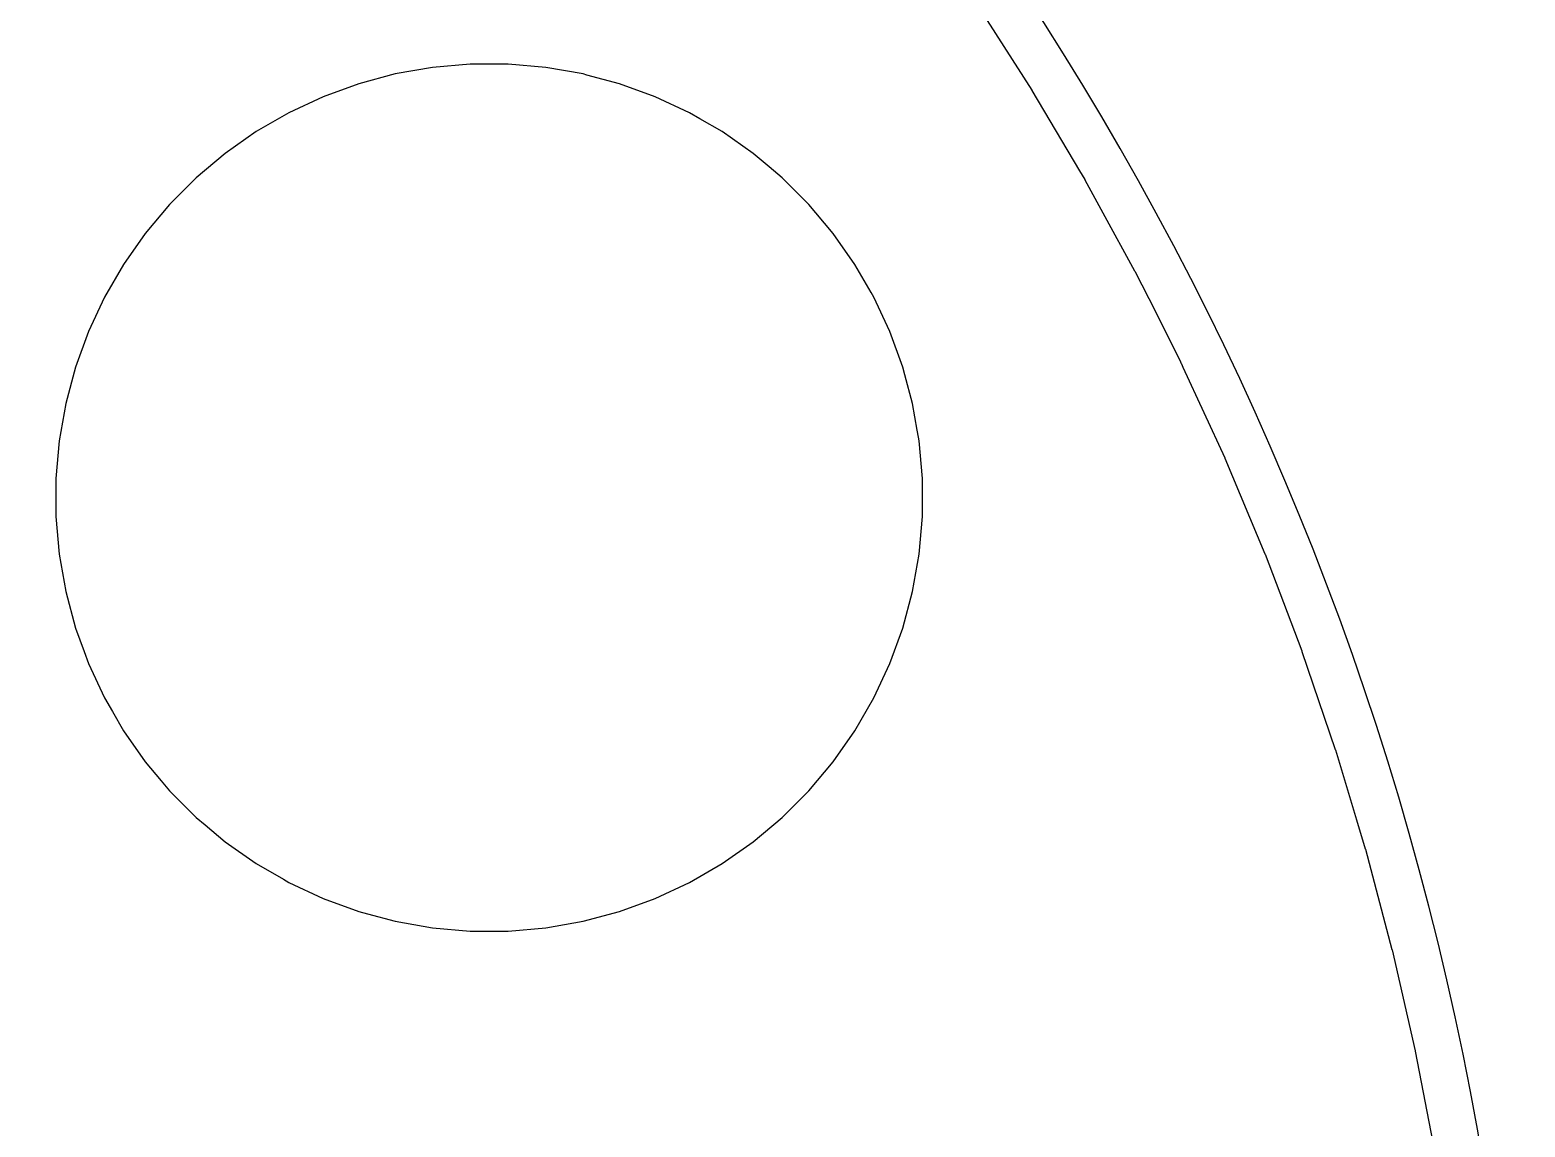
# Model space of a CAD drawing. Extents: x 116 to 183, y -110.2 to -37.6.
# Drawn here: x 166.56 to 182.95, y -65.12 to -53.1 of the extents above; entities that cross this region are included whole.
import ezdxf

# ---------------------------------------------------------------- set-up
doc = ezdxf.new("R2010")
doc.units = 0
doc.layers.add('BLACK', color=7, linetype='CONTINUOUS')

msp = doc.modelspace()

# ---------------------------------------------------------------- linework, layer by layer
at = {"layer": 'BLACK', "linetype": 'CONTINUOUS'}
for p, q in [((176.929222, -52.80179), (177.541308, -53.757508)), ((170.563056, -53.580939), (170.162386, -53.688297)), ((170.563073, -53.580935), (170.563056, -53.580939)), ((170.971578, -53.508904), (170.563073, -53.580935)), ((170.971582, -53.508904), (170.971578, -53.508904)), ((171.384825, -53.47275), (170.971582, -53.508904)), ((171.384829, -53.47275), (171.384825, -53.47275)), ((171.799651, -53.47275), (171.384829, -53.47275)), ((171.799654, -53.47275), (171.799651, -53.47275)), ((172.212899, -53.508904), (171.799654, -53.47275)), ((172.621406, -53.580935), (172.212899, -53.508904)), ((172.62141, -53.580935), (172.621406, -53.580935)), ((172.621416, -53.580937), (172.62141, -53.580935)), ((172.663758, -53.592282), (172.621416, -53.580937)), ((173.022093, -53.688297), (172.663758, -53.592282)), ((170.162386, -53.688297), (169.772556, -53.830184)), ((173.022103, -53.6883), (173.022093, -53.688297)), ((173.022104, -53.688301), (173.022103, -53.6883)), ((173.41191, -53.830179), (173.022104, -53.688301)), ((177.541308, -53.757508), (177.543553, -53.761149)), ((177.543553, -53.761149), (178.066452, -54.643237)), ((169.772556, -53.830184), (169.39663, -54.00548)), ((173.411912, -53.83018), (173.41191, -53.830179)), ((173.411923, -53.830184), (173.411912, -53.83018)), ((173.787849, -54.00548), (173.411923, -53.830184)), ((169.396606, -54.005493), (169.037374, -54.212897)), ((169.39663, -54.00548), (169.396606, -54.005493)), ((173.787873, -54.005493), (173.787849, -54.00548)), ((173.902409, -54.071621), (173.787873, -54.005493)), ((174.147114, -54.212902), (173.902409, -54.071621)), ((169.037348, -54.212913), (168.697562, -54.450834)), ((169.037374, -54.212897), (169.037348, -54.212913)), ((174.147115, -54.212903), (174.147114, -54.212902)), ((174.147131, -54.212913), (174.147115, -54.212903)), ((174.486917, -54.450834), (174.147131, -54.212913)), ((168.697562, -54.450834), (168.379788, -54.717479)), ((174.661201, -54.597076), (174.486917, -54.450834)), ((168.379788, -54.717479), (168.086469, -55.010798)), ((174.804689, -54.717477), (174.661201, -54.597076)), ((175.098013, -55.010801), (174.804689, -54.717477)), ((178.066452, -54.643237), (178.122283, -54.737418)), ((178.122283, -54.737418), (178.124393, -54.741122)), ((178.124393, -54.741122), (178.322274, -55.102839)), ((168.086469, -55.010798), (167.819824, -55.328572)), ((175.175242, -55.102839), (175.098013, -55.010801)), ((175.364655, -55.328572), (175.175242, -55.102839)), ((178.322274, -55.102839), (178.669082, -55.736789)), ((167.819824, -55.328572), (167.581903, -55.668358)), ((175.602576, -55.668358), (175.364655, -55.328572)), ((167.581887, -55.668384), (167.374483, -56.027616)), ((167.581903, -55.668358), (167.581887, -55.668384)), ((175.60258, -55.668365), (175.602576, -55.668358)), ((175.602588, -55.668376), (175.60258, -55.668365)), ((175.78091, -55.977238), (175.602588, -55.668376)), ((178.669082, -55.736789), (178.671071, -55.740579)), ((178.671071, -55.740579), (178.823314, -56.043237)), ((167.37447, -56.02764), (167.199174, -56.403566)), ((167.374483, -56.027616), (167.37447, -56.02764)), ((175.809996, -56.027616), (175.78091, -55.977238)), ((175.810009, -56.02764), (175.809996, -56.027616)), ((175.985305, -56.403566), (175.810009, -56.02764)), ((178.823314, -56.043237), (179.163258, -56.719044)), ((167.199174, -56.403566), (167.057287, -56.793396)), ((175.985306, -56.403571), (175.985305, -56.403566)), ((175.985311, -56.40358), (175.985306, -56.403571)), ((176.127189, -56.793386), (175.985311, -56.40358)), ((179.163258, -56.719044), (179.181067, -56.754447)), ((167.057287, -56.793396), (166.949929, -57.194066)), ((176.12719, -56.793392), (176.127189, -56.793386)), ((176.127192, -56.793396), (176.12719, -56.793392)), ((176.150253, -56.879463), (176.127192, -56.793396)), ((176.234553, -57.194074), (176.150253, -56.879463)), ((179.181067, -56.754447), (179.182919, -56.758293)), ((179.182919, -56.758293), (179.199083, -56.793396)), ((179.199083, -56.793396), (179.657611, -57.78915)), ((166.949925, -57.194083), (166.877894, -57.602588)), ((166.949929, -57.194066), (166.949925, -57.194083)), ((176.286035, -57.486046), (176.234553, -57.194074)), ((176.299209, -57.56076), (176.286035, -57.486046)), ((166.877894, -57.602592), (166.84174, -58.015835)), ((166.877894, -57.602588), (166.877894, -57.602592)), ((176.306586, -57.602595), (176.299209, -57.56076)), ((176.34274, -58.015839), (176.306586, -57.602595)), ((179.657611, -57.78915), (179.659334, -57.793068)), ((179.659334, -57.793068), (180.098165, -58.8397)), ((166.84174, -58.015835), (166.84174, -58.430664)), ((176.34274, -58.430661), (176.34274, -58.015839)), ((166.84174, -58.430664), (166.877894, -58.843907)), ((176.306586, -58.843905), (176.34274, -58.430661)), ((166.877894, -58.843907), (166.877894, -58.843911)), ((166.877894, -58.843911), (166.949925, -59.252416)), ((176.234553, -59.252426), (176.306586, -58.843905)), ((180.098165, -58.8397), (180.099752, -58.843676)), ((180.099752, -58.843676), (180.502191, -59.904822)), ((166.949925, -59.252416), (166.949929, -59.252433)), ((166.949929, -59.252433), (167.057287, -59.653103)), ((176.127189, -59.653114), (176.234553, -59.252426)), ((167.057287, -59.653103), (167.05729, -59.653113)), ((167.05729, -59.653113), (167.057291, -59.653114)), ((167.057291, -59.653114), (167.150371, -59.90885)), ((175.985311, -60.04292), (176.127189, -59.653114)), ((167.150371, -59.90885), (167.199174, -60.042933)), ((180.502191, -59.904822), (180.50364, -59.90885)), ((180.50364, -59.90885), (180.869226, -60.983294)), ((167.199174, -60.042933), (167.37447, -60.418859)), ((175.810009, -60.418859), (175.985305, -60.042933)), ((175.985305, -60.042932), (175.985311, -60.04292)), ((175.985305, -60.042933), (175.985305, -60.042932)), ((167.37447, -60.418859), (167.374483, -60.418883)), ((167.374483, -60.418883), (167.461106, -60.568918)), ((175.602588, -60.778124), (175.81, -60.418877)), ((175.81, -60.418877), (175.810004, -60.418867)), ((175.810004, -60.418867), (175.810009, -60.418859)), ((167.461106, -60.568918), (167.581892, -60.778124)), ((167.581892, -60.778124), (167.581896, -60.77813)), ((167.581896, -60.77813), (167.581903, -60.778141)), ((167.581903, -60.778141), (167.819824, -61.117927)), ((175.364656, -61.117926), (175.602588, -60.778124)), ((180.869226, -60.983294), (180.870534, -60.98737)), ((167.819824, -61.117927), (167.996707, -61.328727)), ((175.098013, -61.435699), (175.364656, -61.117926)), ((180.870534, -60.98737), (181.103096, -61.75701)), ((167.996707, -61.328727), (168.086467, -61.435699)), ((168.086467, -61.435699), (168.379791, -61.729023)), ((174.804689, -61.729023), (175.098013, -61.435699)), ((168.379791, -61.729023), (168.47703, -61.810616)), ((174.486916, -61.995666), (174.804689, -61.729023)), ((181.103096, -61.75701), (181.19865, -62.073237)), ((168.47703, -61.810616), (168.697562, -61.995665)), ((168.697562, -61.995665), (169.037348, -62.233586)), ((174.147114, -62.233598), (174.486916, -61.995666)), ((181.19865, -62.073237), (181.198795, -62.073715)), ((181.198795, -62.073715), (181.199963, -62.077833)), ((181.199963, -62.077833), (181.490551, -63.174939)), ((169.037348, -62.233586), (169.037355, -62.23359)), ((169.037355, -62.23359), (169.037366, -62.233598)), ((169.037366, -62.233598), (169.335695, -62.405839)), ((173.787867, -62.44101), (174.147114, -62.233598)), ((169.335695, -62.405839), (169.396606, -62.441006)), ((169.396606, -62.441006), (169.39663, -62.441019)), ((169.39663, -62.441019), (169.772556, -62.616315)), ((173.411923, -62.616315), (173.787849, -62.441019)), ((173.787849, -62.441019), (173.787857, -62.441014)), ((173.787857, -62.441014), (173.787867, -62.44101)), ((169.772556, -62.616315), (169.772561, -62.616316)), ((169.772561, -62.616316), (169.77257, -62.616321)), ((169.77257, -62.616321), (170.162376, -62.758199)), ((173.022104, -62.758199), (173.41191, -62.616321)), ((173.41191, -62.616321), (173.411923, -62.616315)), ((170.162376, -62.758199), (170.162382, -62.7582)), ((170.162382, -62.7582), (170.162386, -62.758202)), ((170.162386, -62.758202), (170.2592, -62.784143)), ((170.2592, -62.784143), (170.563064, -62.865563)), ((172.621416, -62.865563), (173.022104, -62.758199)), ((170.563064, -62.865563), (170.971585, -62.937596)), ((170.971585, -62.937596), (171.384827, -62.973749)), ((171.799652, -62.973749), (172.212895, -62.937596)), ((172.212895, -62.937596), (172.621416, -62.865563)), ((171.384827, -62.973749), (171.384828, -62.97375)), ((171.384828, -62.97375), (171.384829, -62.97375)), ((171.384829, -62.97375), (171.799652, -62.97375)), ((171.799652, -62.97375), (171.799652, -62.973749)), ((181.490551, -63.174939), (181.491575, -63.179095)), ((181.491575, -63.179095), (181.744115, -64.285549)), ((181.744115, -64.285549), (181.744995, -64.289739)), ((181.744995, -64.289739), (181.959187, -65.404209))]:
    msp.add_line(p, q, dxfattribs=at)
at = {"layer": 'BLACK'}
msp.add_arc((149.450502, -71.074296), 33.5, 0, 180, dxfattribs=at)

doc.saveas('drawing.dxf')
